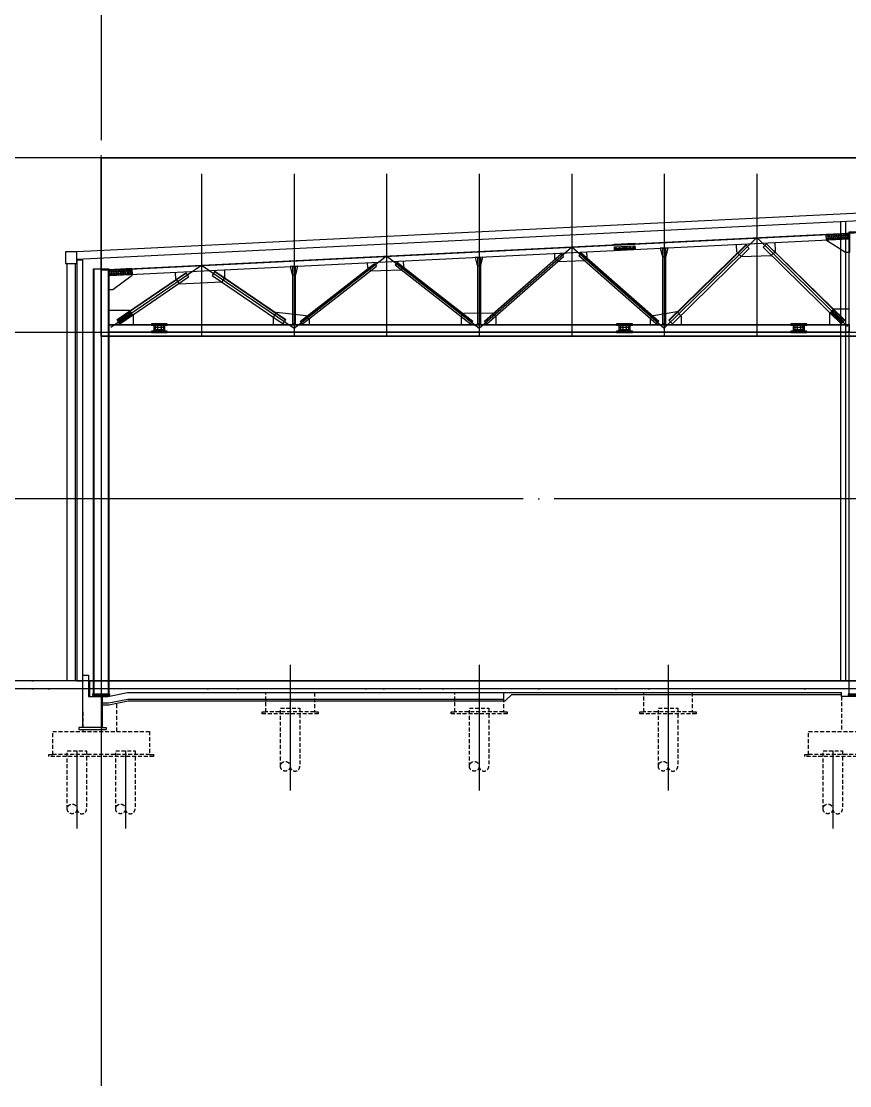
# Model space of a CAD drawing. Header units: millimetres. Extents: x 5349504 to 6791112, y -2212455 to -2153443.
# Drawn here: x 6259983 to 6281355, y -2208365 to -2180904 of the extents above; entities that cross this region are included whole.
import ezdxf
from ezdxf.xclip import XClip

# ---------------------------------------------------------------- set-up
doc = ezdxf.new("R2010")
doc.units = ezdxf.units.MM
doc.header["$LTSCALE"] = 400
doc.header["$XCLIPFRAME"] = 2
doc.linetypes.add('CEN', pattern=[62, 60, -1, 0, -1])
doc.linetypes.add('HIDDEN', pattern=[0.375, 0.25, -0.125])
doc.layers.get('DEFPOINTS').update_dxf_attribs({"color": 140})
for name, color, linetype in [('3ELEV', 3, 'Continuous'), ('4ELEV', 4, 'Continuous'), ('5ELEV', 5, 'Continuous'), ('BOLT', 5, 'Continuous'), ('CEN', 1, 'CEN'), ('CONC', 2, 'Continuous'), ('DRAIN', 5, 'Continuous'), ('GRND', 8, 'Continuous'), ('GUSSET', 8, 'Continuous'), ('HID_UG', 5, 'HIDDEN'), ('WAL', 3, 'Continuous')]:
    doc.layers.add(name, color=color, linetype=linetype)

# ---------------------------------------------------------------- blocks, each defined once
blk = doc.blocks.new('BL-EQ-SECT_1_20230313')
at = {"layer": 'DEFPOINTS'}
blk.add_line((276, 3253), (107776, 3253), dxfattribs=at)
blk = doc.blocks.new('PHC500 EL')
at = {"layer": 'DEFPOINTS'}
blk.add_line((0, 100), (0, -1909), dxfattribs=at)
at = {"layer": 'HID_UG'}
blk.add_lwpolyline([(-250, -1400), (-250, 100), (250, 100), (250, -1400)], dxfattribs=at)
blk.add_circle((-125, -1400), 125, dxfattribs=at)
blk.add_arc((125, -1400), 125, 180, 0, dxfattribs=at)
blk = doc.blocks.new('SHEAR_L150')
at = {"layer": 'BOLT'}
for points in [[(30, 34), (40, 28), (50, 34), (50, 46), (40, 52), (30, 46)], [(75, 89), (85, 83), (95, 89), (95, 101), (85, 107), (75, 101)], [(120, 34), (130, 28), (140, 34), (140, 46), (130, 52), (120, 46)], [(165, 89), (175, 83), (185, 89), (185, 101), (175, 107), (165, 101)], [(210, 34), (220, 28), (230, 34), (230, 46), (220, 52), (210, 46)], [(255, 89), (265, 83), (275, 89), (275, 101), (265, 107), (255, 101)], [(300, 34), (310, 28), (320, 34), (320, 46), (310, 52), (300, 46)], [(345, 89), (355, 83), (365, 89), (365, 101), (355, 107), (345, 101)], [(390, 34), (400, 28), (410, 34), (410, 46), (400, 52), (390, 46)], [(435, 89), (445, 83), (455, 89), (455, 101), (445, 107), (435, 101)], [(480, 34), (490, 28), (500, 34), (500, 46), (490, 52), (480, 46)], [(525, 89), (535, 83), (545, 89), (545, 101), (535, 107), (525, 101)]]:
    blk.add_lwpolyline(points, close=True, dxfattribs=at)
for centre, radius in [((40, 40), 14), ((40, 40), 10), ((85, 95), 14), ((85, 95), 10), ((130, 40), 14), ((130, 40), 10), ((175, 95), 14), ((175, 95), 10), ((220, 40), 14), ((220, 40), 10), ((265, 95), 14), ((265, 95), 10), ((310, 40), 14), ((310, 40), 10), ((355, 95), 14), ((355, 95), 10), ((400, 40), 14), ((400, 40), 10), ((445, 95), 14), ((445, 95), 10), ((490, 40), 14), ((490, 40), 10), ((535, 95), 14), ((535, 95), 10)]:
    blk.add_circle(centre, radius, dxfattribs=at)
at = {"layer": 'DEFPOINTS'}
for p, q in [((0, 95), (575, 95)), ((0, 40), (575, 40)), ((40, 150), (40, 0)), ((85, 150), (85, 0)), ((130, 150), (130, 0)), ((175, 150), (175, 0)), ((220, 150), (220, 0)), ((265, 150), (265, 0)), ((310, 150), (310, 0)), ((355, 150), (355, 0)), ((400, 150), (400, 0)), ((445, 150), (445, 0)), ((490, 150), (490, 0)), ((535, 150), (535, 0))]:
    blk.add_line(p, q, dxfattribs=at)
blk.add_lwpolyline([(0, 150), (575, 150), (575, 0), (0, 0)], close=True, dxfattribs=at)
blk = doc.blocks.new('SHEAR_L130')
at = {"layer": 'BOLT'}
for points in [[(30, 34), (40, 28), (50, 34), (50, 46), (40, 52), (30, 46)], [(75, 74), (85, 68), (95, 74), (95, 86), (85, 92), (75, 86)], [(120, 34), (130, 28), (140, 34), (140, 46), (130, 52), (120, 46)], [(165, 74), (175, 68), (185, 74), (185, 86), (175, 92), (165, 86)], [(210, 34), (220, 28), (230, 34), (230, 46), (220, 52), (210, 46)], [(255, 74), (265, 68), (275, 74), (275, 86), (265, 92), (255, 86)], [(300, 34), (310, 28), (320, 34), (320, 46), (310, 52), (300, 46)], [(345, 74), (355, 68), (365, 74), (365, 86), (355, 92), (345, 86)]]:
    blk.add_lwpolyline(points, close=True, dxfattribs=at)
for centre, radius in [((40, 40), 14), ((40, 40), 10), ((85, 80), 14), ((85, 80), 10), ((130, 40), 14), ((130, 40), 10), ((175, 80), 14), ((175, 80), 10), ((220, 40), 14), ((220, 40), 10), ((265, 80), 14), ((265, 80), 10), ((310, 40), 14), ((310, 40), 10), ((355, 80), 14), ((355, 80), 10)]:
    blk.add_circle(centre, radius, dxfattribs=at)
at = {"layer": 'DEFPOINTS'}
for p, q in [((0, 80), (395, 80)), ((0, 40), (395, 40)), ((40, 130), (40, 0)), ((85, 130), (85, 0)), ((130, 130), (130, 0)), ((175, 130), (175, 0)), ((220, 130), (220, 0)), ((265, 130), (265, 0)), ((310, 130), (310, 0)), ((355, 130), (355, 0))]:
    blk.add_line(p, q, dxfattribs=at)
blk.add_lwpolyline([(0, 130), (395, 130), (395, 0), (0, 0)], close=True, dxfattribs=at)
blk = doc.blocks.new('SPLICE_H200_S')
at = {"layer": 'BOLT'}
for points in [[(205, 112), (-205, 112), (-205, 100), (205, 100)], [(205, 88), (-205, 88), (-205, 76), (205, 76)], [(145, 70), (-145, 70), (-145, -70), (145, -70)], [(-115, 24), (-105, 18), (-95, 24), (-95, 36), (-105, 42), (-115, 36)], [(-55, 24), (-45, 18), (-35, 24), (-35, 36), (-45, 42), (-55, 36)], [(35, 24), (45, 18), (55, 24), (55, 36), (45, 42), (35, 36)], [(95, 24), (105, 18), (115, 24), (115, 36), (105, 42), (95, 36)], [(205, -76), (-205, -76), (-205, -88), (205, -88)], [(205, -100), (-205, -100), (-205, -112), (205, -112)], [(-115, -36), (-105, -42), (-95, -36), (-95, -24), (-105, -18), (-115, -24)], [(-55, -36), (-45, -42), (-35, -36), (-35, -24), (-45, -18), (-55, -24)], [(35, -36), (45, -42), (55, -36), (55, -24), (45, -18), (35, -24)], [(95, -36), (105, -42), (115, -36), (115, -24), (105, -18), (95, -24)]]:
    blk.add_lwpolyline(points, close=True, dxfattribs=at)
at = {"layer": 'BOLT', "const_width": 20}
for points in [[(-165, 76), (-165, 112)], [(-105, 76), (-105, 112)], [(-45, 76), (-45, 112)], [(45, 76), (45, 112)], [(105, 76), (105, 112)], [(165, 76), (165, 112)], [(-165, -112), (-165, -76)], [(-105, -112), (-105, -76)], [(-45, -112), (-45, -76)], [(45, -112), (45, -76)], [(105, -112), (105, -76)], [(165, -112), (165, -76)]]:
    blk.add_lwpolyline(points, dxfattribs=at)
at = {"layer": 'BOLT'}
for centre, radius in [((-105, 30), 14), ((-105, 30), 10), ((-45, 30), 14), ((-45, 30), 10), ((45, 30), 14), ((45, 30), 10), ((105, 30), 14), ((105, 30), 10), ((-105, -30), 14), ((-105, -30), 10), ((-45, -30), 14), ((-45, -30), 10), ((45, -30), 14), ((45, -30), 10), ((105, -30), 14), ((105, -30), 10)]:
    blk.add_circle(centre, radius, dxfattribs=at)
at = {"layer": 'DEFPOINTS'}
for p, q in [((-145, 30), (145, 30)), ((-105, 70), (-105, -70)), ((-45, 70), (-45, -70)), ((45, 70), (45, -70)), ((105, 70), (105, -70)), ((-145, -30), (145, -30))]:
    blk.add_line(p, q, dxfattribs=at)
blk = doc.blocks.new('SPLICE_L150_S')
at = {"layer": 'BOLT'}
for points in [[(-264, 12), (266, 12), (266, 0), (-264, 0)], [(-264, -12), (266, -12), (266, -24), (-264, -24)], [(-264, -55), (266, -55), (266, -135), (-264, -135)], [(-234, -101), (-224, -107), (-214, -101), (-214, -89), (-224, -83), (-234, -89)], [(-144, -101), (-134, -107), (-124, -101), (-124, -89), (-134, -83), (-144, -89)], [(-54, -101), (-44, -107), (-34, -101), (-34, -89), (-44, -83), (-54, -89)], [(36, -101), (46, -107), (56, -101), (56, -89), (46, -83), (36, -89)], [(126, -101), (136, -107), (146, -101), (146, -89), (136, -83), (126, -89)], [(216, -101), (226, -107), (236, -101), (236, -89), (226, -83), (216, -89)]]:
    blk.add_lwpolyline(points, close=True, dxfattribs=at)
at = {"layer": 'BOLT', "const_width": 20}
for points in [[(-224, -24), (-224, 12)], [(-134, -24), (-134, 12)], [(-44, -24), (-44, 12)], [(46, -24), (46, 12)], [(136, -24), (136, 12)], [(226, -24), (226, 12)]]:
    blk.add_lwpolyline(points, dxfattribs=at)
at = {"layer": 'BOLT'}
for centre, radius in [((-224, -95), 14), ((-224, -95), 10), ((-134, -95), 14), ((-134, -95), 10), ((-44, -95), 14), ((-44, -95), 10), ((46, -95), 14), ((46, -95), 10), ((136, -95), 14), ((136, -95), 10), ((226, -95), 14), ((226, -95), 10)]:
    blk.add_circle(centre, radius, dxfattribs=at)
at = {"layer": 'DEFPOINTS'}
for p, q in [((-264, -95), (266, -95)), ((-224, -55), (-224, -135)), ((-134, -55), (-134, -135)), ((-44, -55), (-44, -135)), ((1, -55), (1, -135)), ((46, -55), (46, -135)), ((136, -55), (136, -135)), ((226, -55), (226, -135))]:
    blk.add_line(p, q, dxfattribs=at)
blk = doc.blocks.new('BL-ROOF_SECT_1')
at = {"layer": '5ELEV'}
for p, q in [((215, 1611), (19278, 2556)), ((216, 1599), (19278, 2544)), ((19285, 2406), (19278, 2556)), ((222, 1461), (19285, 2406)), ((16630, 2253), (16721, 2160)), ((17167, 2280), (17076, 2188)), ((11866, 2023), (11926, 1955)), ((12380, 2048), (12320, 1981)), ((14478, 1955), (14572, 1955)), ((14552, 2155), (14552, 215)), ((5002, 1681), (5002, 215)), ((7047, 1775), (7102, 1705)), ((7639, 1806), (7583, 1735)), ((9702, 1718), (9798, 1718)), ((9776, 1918), (9776, 215)), ((215, 1611), (222, 1461)), ((2183, 1531), (2256, 1423)), ((2934, 1570), (2861, 1463)), ((4928, 1481), (5022, 1481)), ((484, 215), (411, 322)), ((4691, 215), (4764, 322)), ((5195, 215), (5140, 286)), ((9530, 215), (9585, 286)), ((9949, 215), (9889, 283)), ((14166, 336), (14166, 200)), ((14326, 215), (14386, 283)), ((14735, 215), (14644, 308)), ((19090, 215), (19181, 308)), ((200, 188), (19300, 188)), ((200, 12), (19300, 12))]:
    blk.add_line(p, q, dxfattribs=at)
for points in [[(14644, 308), (16630, 2253)], [(14651, 301), (16636, 2246)], [(17160, 2274), (19174, 301)], [(17167, 2280), (19181, 308)], [(9889, 283), (11866, 2023)], [(9896, 275), (11873, 2016)], [(9949, 215), (11926, 1955)], [(12320, 1981), (14326, 215)], [(12373, 2041), (14379, 275)], [(12380, 2048), (14386, 283)], [(14735, 215), (16721, 2160)], [(17076, 2188), (19090, 215)], [(5140, 286), (7047, 1775)], [(5146, 278), (7053, 1768)], [(5195, 215), (7102, 1705)], [(7583, 1735), (9530, 215)], [(7633, 1798), (9579, 278)], [(7639, 1806), (9585, 286)], [(411, 322), (2183, 1531)], [(416, 315), (2188, 1523)], [(484, 215), (2256, 1423)], [(2861, 1463), (4691, 215)], [(2929, 1563), (4759, 315)], [(2934, 1570), (4764, 322)]]:
    blk.add_lwpolyline(points, dxfattribs=at)
for points in [[(14492, 2155), (14558, 2155), (14558, 215), (14492, 215)], [(4942, 1681), (5008, 1681), (5008, 215), (4942, 215)], [(9718, 1918), (9782, 1918), (9782, 215), (9718, 215)], [(200, 200), (19300, 200), (19300, 0), (200, 0)]]:
    blk.add_lwpolyline(points, close=True, dxfattribs=at)
at = {"layer": 'CEN'}
for p, q in [((4975, 4088), (4975, -1487)), ((9750, 4088), (9750, -1487)), ((14525, 4088), (14525, -1487)), ((12138, 2202), (14525, 100)), ((14525, 100), (16912, 2438)), ((16912, 2438), (19251, 148))]:
    blk.add_line(p, q, dxfattribs=at)
for points in [[(0, 1600), (58500, 4500), (107500, 1600)], [(9750, 100), (12138, 2202)], [(4975, 100), (7362, 1965)], [(7362, 1965), (9750, 100)], [(246, 131), (2588, 1728)], [(2588, 1728), (4975, 100)]]:
    blk.add_lwpolyline(points, dxfattribs=at)
at = {"layer": 'DEFPOINTS'}
for p, q in [((2588, 4088), (2588, -1487)), ((7362, 4088), (7362, -1487)), ((12138, 4088), (12138, -1487)), ((16912, 4088), (16912, -1487))]:
    blk.add_line(p, q, dxfattribs=at)
blk.add_lwpolyline([(0, 0), (107500, 0), (107500, 4500), (0, 4500)], close=True, dxfattribs=at)
at = {"layer": 'GUSSET'}
for p, q in [((18711, 2362), (18703, 2527)), ((16397, 2065), (16387, 2262)), ((17399, 2092), (17388, 2312)), ((11706, 1902), (11700, 2030)), ((12540, 1928), (12460, 1838)), ((12540, 1928), (12533, 2071)), ((16405, 2054), (16517, 1939)), ((16506, 1948), (17290, 1975)), ((17392, 2081), (17280, 1967)), ((6880, 1664), (6874, 1791)), ((6880, 1664), (6954, 1570)), ((7806, 1695), (7732, 1600)), ((7806, 1695), (7799, 1836)), ((11706, 1902), (11786, 1812)), ((12460, 1838), (11786, 1812)), ((1926, 1374), (1914, 1525)), ((1926, 1374), (2016, 1242)), ((3191, 1414), (3101, 1281)), ((3191, 1414), (3187, 1590)), ((7732, 1600), (6954, 1570)), ((2016, 1242), (3113, 1297)), ((733, 560), (200, 560)), ((823, 428), (733, 560)), ((18793, 484), (18905, 598)), ((18905, 598), (19300, 598)), ((823, 428), (823, 200)), ((4435, 372), (4525, 504)), ((4435, 372), (4435, 200)), ((5288, 421), (4525, 504)), ((5362, 326), (5288, 421)), ((5362, 326), (5362, 200)), ((9284, 388), (9358, 482)), ((9284, 388), (9284, 200)), ((10105, 492), (9358, 482)), ((10184, 402), (10105, 492)), ((10184, 402), (10184, 200)), ((14166, 336), (14246, 426)), ((14246, 426), (14848, 529)), ((14960, 414), (14848, 529)), ((14960, 414), (14965, 205)), ((18793, 484), (18793, 200))]:
    blk.add_line(p, q, dxfattribs=at)
for points in [[(19301, 2557), (19301, 2057), (19201, 2057)], [(19201, 2057), (18711, 2362)], [(9798, 1718), (9850, 1938), (9650, 1928), (9702, 1718), (9798, 1718)], [(14572, 1955), (14625, 2175), (14425, 2165), (14478, 1955), (14572, 1955)], [(5022, 1481), (5075, 1701), (4875, 1691), (4928, 1481), (5022, 1481)], [(200, 1100), (300, 1100), (797, 1474), (789, 1639), (200, 1610)]]:
    blk.add_lwpolyline(points, dxfattribs=at)
at = {"layer": '4ELEV'}
for name, p, rotation in [('SHEAR_L150', (18711, 2377), 2.837980391922935), ('SPLICE_L150_S', (13500, 2269), 2.837980391927091), ('SHEAR_L150', (222, 1461), 2.837980391922935), ('SHEAR_L130', (484, 215), 34.29389334214098)]:
    blk.add_blockref(name, p, dxfattribs=dict(at, rotation=rotation))
at = {"layer": '4ELEV', "xscale": -1, "rotation": 315.5952876660293}
blk.add_blockref('SHEAR_L130', (19090, 215), dxfattribs=at)
at = {"layer": '4ELEV'}
for p in [(1500, 100), (13500, 100), (18000, 100)]:
    blk.add_blockref('SPLICE_H200_S', p, dxfattribs=at)

msp = doc.modelspace()

# ---------------------------------------------------------------- linework, layer by layer
at = {"layer": '3ELEV'}
for p, q in [((6320544, -2183923), (6261419, -2186854)), ((6320544, -2184123), (6261419, -2187054)), ((6261419, -2187064), (6261419, -2186854)), ((6261419, -2187054), (6261419, -2186854))]:
    msp.add_line(p, q, dxfattribs=at)
msp.add_lwpolyline([(6261419, -2197924), (6261569, -2197924), (6261569, -2187065), (6261419, -2187065)], close=True, dxfattribs=at)
at = {"layer": 'CEN'}
for p, q in [((6262044, -2159975), (6262044, -2208365)), ((6396932, -2184424), (6234215, -2184424)), ((6396932, -2193224), (6234215, -2193224)), ((6396932, -2197924), (6234215, -2197924)), ((6313994, -2197924), (6234215, -2197924)), ((6369069, -2197924), (6234215, -2197924)), ((6343337, -2197924), (6234215, -2197924)), ((6342874, -2197924), (6234215, -2197924)), ((6313994, -2197924), (6234215, -2197924)), ((6359069, -2197924), (6234215, -2197924)), ((6343337, -2197924), (6234215, -2197924)), ((6342874, -2197924), (6234215, -2197924)), ((6313994, -2197924), (6234215, -2197924)), ((6339869, -2197924), (6234215, -2197924)), ((6313994, -2197924), (6234215, -2197924)), ((6320069, -2197924), (6234215, -2197924)), ((6313994, -2197924), (6234215, -2197924)), ((6300569, -2197924), (6234215, -2197924)), ((6281144, -2197924), (6234215, -2197924)), ((6261569, -2197924), (6234215, -2197924)), ((6396932, -2198124), (6234215, -2198124)), ((6329394, -2198124), (6234215, -2198124)), ((6324519, -2198124), (6234215, -2198124)), ((6309894, -2198124), (6234215, -2198124)), ((6295269, -2198124), (6234215, -2198124)), ((6313994, -2198124), (6234215, -2198124)), ((6309894, -2198124), (6234215, -2198124)), ((6295269, -2198124), (6234215, -2198124)), ((6369069, -2198124), (6234215, -2198124)), ((6329394, -2198124), (6234215, -2198124)), ((6324519, -2198124), (6234215, -2198124)), ((6309894, -2198124), (6234215, -2198124)), ((6295269, -2198124), (6234215, -2198124)), ((6343337, -2198124), (6234215, -2198124)), ((6329394, -2198124), (6234215, -2198124)), ((6324519, -2198124), (6234215, -2198124)), ((6309894, -2198124), (6234215, -2198124)), ((6295269, -2198124), (6234215, -2198124)), ((6342874, -2198124), (6234215, -2198124)), ((6329394, -2198124), (6234215, -2198124)), ((6324519, -2198124), (6234215, -2198124)), ((6309894, -2198124), (6234215, -2198124)), ((6295269, -2198124), (6234215, -2198124)), ((6313994, -2198124), (6234215, -2198124)), ((6309894, -2198124), (6234215, -2198124)), ((6295269, -2198124), (6234215, -2198124)), ((6359069, -2198124), (6234215, -2198124)), ((6329394, -2198124), (6234215, -2198124)), ((6324519, -2198124), (6234215, -2198124)), ((6309894, -2198124), (6234215, -2198124)), ((6295269, -2198124), (6234215, -2198124)), ((6343337, -2198124), (6234215, -2198124)), ((6329394, -2198124), (6234215, -2198124)), ((6324519, -2198124), (6234215, -2198124)), ((6309894, -2198124), (6234215, -2198124)), ((6295269, -2198124), (6234215, -2198124)), ((6342874, -2198124), (6234215, -2198124)), ((6329394, -2198124), (6234215, -2198124)), ((6324519, -2198124), (6234215, -2198124)), ((6309894, -2198124), (6234215, -2198124)), ((6295269, -2198124), (6234215, -2198124)), ((6313994, -2198124), (6234215, -2198124)), ((6309894, -2198124), (6234215, -2198124)), ((6295269, -2198124), (6234215, -2198124)), ((6339569, -2198124), (6234215, -2198124)), ((6329394, -2198124), (6234215, -2198124)), ((6324519, -2198124), (6234215, -2198124)), ((6309894, -2198124), (6234215, -2198124)), ((6295269, -2198124), (6234215, -2198124)), ((6313994, -2198124), (6234215, -2198124)), ((6309894, -2198124), (6234215, -2198124)), ((6295269, -2198124), (6234215, -2198124)), ((6320069, -2198124), (6234215, -2198124)), ((6309894, -2198124), (6234215, -2198124)), ((6295269, -2198124), (6234215, -2198124)), ((6313994, -2198124), (6234215, -2198124)), ((6309894, -2198124), (6234215, -2198124)), ((6295269, -2198124), (6234215, -2198124)), ((6300569, -2198124), (6234215, -2198124)), ((6295269, -2198124), (6234215, -2198124)), ((6281144, -2198124), (6234215, -2198124)), ((6261569, -2198124), (6234215, -2198124))]:
    msp.add_line(p, q, dxfattribs=at)
msp.add_lwpolyline([(6262044, -2187324), (6320544, -2184424)], dxfattribs=at)
at = {"layer": 'CONC'}
msp.add_lwpolyline([(6261569, -2198324), (6261569, -2197774), (6261719, -2197774), (6261719, -2198324)], dxfattribs=at)
at = {"layer": 'DEFPOINTS'}
msp.add_line((5349504, -2188924), (6791112, -2188924), dxfattribs=at)
at = {"layer": 'DRAIN'}
for points in [[(6261419, -2186854), (6261119, -2186854), (6261119, -2187154), (6261419, -2187154)], [(6261169, -2187154), (6261369, -2187154), (6261369, -2197924), (6261169, -2197924)]]:
    msp.add_lwpolyline(points, close=True, dxfattribs=at)
at = {"layer": 'HID_UG'}
msp.add_lwpolyline([(6261569, -2198724), (6261569, -2199224)], dxfattribs=at)

# ---------------------------------------------------------------- block references
msp.add_blockref('PHC500 EL', (6261419, -2199824), dxfattribs=at)

# ---------------------------------------------------------------- next in the draw order: block references
at = {"layer": 'GRND', "xscale": -1}
msp.add_blockref('BL-EQ-SECT_1_20230313', (6369820, -2201176), dxfattribs=at)

# ---------------------------------------------------------------- next in the draw order: linework, layer by layer
at = {"layer": '5ELEV'}
for points in [[(6281744, -2198264), (6281344, -2198264), (6281344, -2186337), (6281744, -2186337)], [(6262244, -2198264), (6261844, -2198264), (6261844, -2187294), (6262244, -2187294)], [(6262223, -2198264), (6261865, -2198264), (6261865, -2187294), (6262223, -2187294)], [(6261819, -2198294), (6262269, -2198294), (6262269, -2198264), (6261819, -2198264)], [(6281319, -2198294), (6281769, -2198294), (6281769, -2198264), (6281319, -2198264)]]:
    msp.add_lwpolyline(points, close=True, dxfattribs=at)
at = {"layer": 'CEN'}
for p, q in [((6266919, -2197507), (6266919, -2200746)), ((6271794, -2197507), (6271794, -2200746)), ((6276669, -2197507), (6276669, -2200746))]:
    msp.add_line(p, q, dxfattribs=at)
at = {"layer": 'CONC'}
msp.add_line((6261739, -2197924), (6285865, -2197924), dxfattribs=at)
for points in [[(6287024, -2197924), (6261739, -2197924)], [(6261739, -2197924), (6261739, -2198324), (6262219, -2198324), (6262719, -2198224)], [(6262719, -2198224), (6281144, -2198224)], [(6281944, -2198224), (6281944, -2198324), (6281144, -2198324), (6281144, -2198224)], [(6261719, -2198324), (6262069, -2198324), (6262069, -2199124), (6261569, -2199124), (6261569, -2198324)]]:
    msp.add_lwpolyline(points, dxfattribs=at)
at = {"layer": 'DEFPOINTS'}
msp.add_lwpolyline([(6359544, -2189024), (6262044, -2189024), (6262044, -2184424), (6359544, -2184424)], close=True, dxfattribs=at)
at = {"layer": 'GRND'}
for p, q in [((6272419, -2198224), (6272419, -2198389)), ((6272469, -2198439), (6272634, -2198274))]:
    msp.add_line(p, q, dxfattribs=at)
for points in [[(6262069, -2198489), (6262235, -2198489), (6262735, -2198389)], [(6262069, -2198539), (6262240, -2198539), (6262740, -2198439)], [(6262735, -2198389), (6272419, -2198389)], [(6262740, -2198439), (6272469, -2198439)], [(6272634, -2198274), (6281144, -2198274)], [(6261569, -2199124), (6261469, -2199124), (6261469, -2199174), (6262169, -2199174)], [(6262069, -2199124), (6262169, -2199124), (6262169, -2199174)]]:
    msp.add_lwpolyline(points, dxfattribs=at)
at = {"layer": 'HID_UG'}
for points in [[(6266294, -2198224), (6267544, -2198224), (6267544, -2198724), (6266294, -2198724)], [(6271169, -2198224), (6272419, -2198224), (6272419, -2198724), (6271169, -2198724)], [(6276044, -2198224), (6277294, -2198224), (6277294, -2198724), (6276044, -2198724)], [(6260794, -2199224), (6263294, -2199224), (6263294, -2199824), (6260794, -2199824)], [(6280294, -2199224), (6282794, -2199224), (6282794, -2199824), (6280294, -2199824)]]:
    msp.add_lwpolyline(points, close=True, dxfattribs=at)
for points in [[(6262444, -2199224), (6262444, -2198498)], [(6281144, -2198324), (6281144, -2199224)], [(6267544, -2198724), (6267644, -2198724), (6267644, -2198774), (6266194, -2198774), (6266194, -2198724), (6266294, -2198724)], [(6272419, -2198724), (6272519, -2198724), (6272519, -2198774), (6271069, -2198774), (6271069, -2198724), (6271169, -2198724)], [(6277294, -2198724), (6277394, -2198724), (6277394, -2198774), (6275944, -2198774), (6275944, -2198724), (6276044, -2198724)], [(6263294, -2199824), (6263394, -2199824), (6263394, -2199874), (6260694, -2199874), (6260694, -2199824), (6260794, -2199824)], [(6282794, -2199824), (6282894, -2199824), (6282894, -2199874), (6280194, -2199874), (6280194, -2199824), (6280294, -2199824)]]:
    msp.add_lwpolyline(points, dxfattribs=at)
at = {"layer": 'WAL', "ltscale": 1000}
for p, q in [((6281119, -2186078), (6281119, -2197924)), ((6281244, -2186071), (6281244, -2197924))]:
    msp.add_line(p, q, dxfattribs=at)

# ---------------------------------------------------------------- next in the draw order: block references
at = {"layer": '5ELEV'}
ref = msp.add_blockref('BL-ROOF_SECT_1', (6262044, -2188924), dxfattribs=at)
XClip(ref).set_block_clipping_path([(0, -100), (97500, 4500)])
at = {"layer": 'HID_UG'}
for p in [(6266919, -2198724), (6271794, -2198724), (6276669, -2198724), (6262669, -2199824), (6280919, -2199824)]:
    msp.add_blockref('PHC500 EL', p, dxfattribs=at)

doc.saveas('drawing.dxf')
